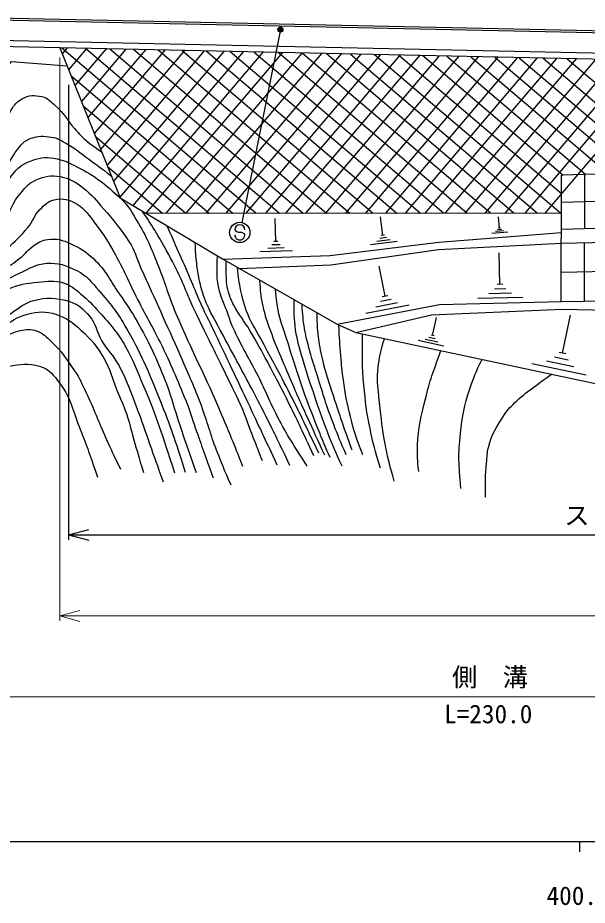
# Model space of a CAD drawing. Units: millimetres, scale not verified. Extents: x 40000 to 680000, y 20000 to 380000.
# Drawn here: x 412510 to 468751, y 198715 to 286295 of the extents above; entities that cross this region are included whole.
import ezdxf
from ezdxf.enums import TextEntityAlignment as Align

# ---------------------------------------------------------------- set-up
doc = ezdxf.new("R2010")
doc.units = ezdxf.units.MM
doc.header["$LTSCALE"] = 1000
doc.header["$PDMODE"] = 32
doc.header["$PDSIZE"] = 500
for name, color, linetype, lineweight in [('M-BGD', 7, 'Continuous', 25), ('M-STR-HTXT', 7, 'Continuous', 13), ('M-STR-STRC', 7, 'Continuous', 25), ('M-TTL-BAND', 7, 'Continuous', 25)]:
    doc.layers.add(name, color=color, linetype=linetype, lineweight=lineweight)
doc.styles.add('ＭＳ ゴシック', font='')
doc.styles.get('ＭＳ ゴシック').set_extended_font_data('MS Gothic')

msp = doc.modelspace()

# ---------------------------------------------------------------- linework, layer by layer
at = {"layer": 'M-BGD'}
for p, q in [((548114, 283098), (408856, 286095)), ((548118, 283298), (408860, 286295)), ((574722, 279925), (344548, 284878)), ((574735, 280525), (344561, 285478)), ((416653, 283337), (422624, 268512)), ((416859, 283322), (436054, 267009)), ((417382, 283311), (416894, 282737)), ((419315, 283269), (417527, 281166)), ((421248, 283228), (418160, 279594)), ((423181, 283186), (418793, 278023)), ((419236, 283271), (438367, 267012)), ((425114, 283145), (419426, 276451)), ((427047, 283103), (420059, 274880)), ((428981, 283061), (420692, 273308)), ((430914, 283020), (421325, 271737)), ((421612, 283220), (440680, 267015)), ((432847, 282978), (421958, 270165)), ((434780, 282937), (422591, 268594)), ((436713, 282895), (423863, 267774)), ((423989, 283169), (442993, 267018)), ((426365, 283118), (445306, 267021)), ((428742, 283066), (447619, 267024)), ((431118, 283015), (449931, 267027)), ((433495, 282964), (452244, 267030)), ((435871, 282913), (454557, 267033)), ((438646, 282853), (425170, 266995)), ((440580, 282812), (427140, 266998)), ((442513, 282770), (429111, 267000)), ((444446, 282729), (431081, 267003)), ((446379, 282687), (433052, 267005)), ((448312, 282645), (435023, 267008)), ((450245, 282604), (436993, 267010)), ((438248, 282862), (456870, 267036)), ((452178, 282562), (438964, 267013)), ((440624, 282811), (459183, 267039)), ((454112, 282521), (440935, 267015)), ((456045, 282479), (442905, 267018)), ((443001, 282760), (461496, 267042)), ((457978, 282437), (444876, 267020)), ((445377, 282709), (463809, 267045)), ((459911, 282396), (446847, 267023)), ((447754, 282657), (466121, 267048)), ((461844, 282354), (448817, 267025)), ((450130, 282606), (466205, 268945)), ((463777, 282313), (450788, 267028)), ((452507, 282555), (466371, 270772)), ((465711, 282271), (452759, 267031)), ((467644, 282229), (454729, 267033)), ((454883, 282504), (468616, 270833)), ((469577, 282188), (456700, 267036)), ((457260, 282453), (470860, 270894)), ((471510, 282146), (458670, 267038)), ((459636, 282402), (473105, 270955)), ((473443, 282105), (460641, 267041)), ((462013, 282351), (480010, 267055)), ((475376, 282063), (462612, 267043)), ((464389, 282299), (482337, 267047)), ((477309, 282021), (464582, 267046)), ((466766, 282248), (484663, 267038)), ((417760, 280588), (433742, 267006)), ((418966, 277595), (431429, 267003)), ((420171, 274602), (429116, 267000)), ((421377, 271609), (426803, 266997)), ((466181, 258290), (466209, 270768)), ((468497, 265507), (468509, 270831)), ((422624, 268512), (432730, 262489)), ((466203, 268105), (474240, 268311)), ((425170, 266995), (466201, 267048)), ((437999, 264214), (437928, 266490)), ((448557, 264822), (448326, 266654)), ((460070, 265537), (459983, 266637)), ((460279, 265396), (459886, 265365)), ((460168, 265545), (459972, 265530)), ((466197, 265448), (474276, 265655)), ((448917, 264602), (448262, 264520)), ((448720, 264843), (448393, 264802)), ((454084, 264164), (466197, 265114)), ((460892, 265128), (459321, 265004)), ((460487, 265254), (459702, 265192)), ((438415, 263902), (437602, 263877)), ((438202, 264221), (437796, 264208)), ((443363, 262818), (454084, 264164)), ((449964, 264201), (447346, 263873)), ((449277, 264381), (447968, 264217)), ((454067, 263437), (466194, 264045)), ((466194, 264045), (474296, 264244)), ((468481, 258330), (468494, 264101)), ((432756, 262475), (443363, 262818)), ((439654, 263289), (436403, 263189)), ((438831, 263589), (437206, 263539)), ((443428, 261920), (454067, 263437)), ((460132, 259982), (460058, 263097)), ((432730, 262489), (444065, 256073)), ((434369, 261562), (443428, 261920)), ((448780, 258806), (448211, 261785)), ((474336, 261310), (466188, 261171)), ((460699, 259550), (459587, 259524)), ((460410, 259989), (459854, 259975)), ((449393, 258482), (448329, 258279)), ((449046, 258857), (448514, 258755)), ((462389, 258700), (457939, 258594)), ((461266, 259118), (459041, 259065)), ((466181, 258290), (474375, 258430)), ((444065, 256073), (454171, 258003)), ((451152, 257936), (446896, 257122)), ((450007, 258158), (447879, 257751)), ((453370, 256993), (466296, 257547)), ((454171, 258003), (466181, 258290)), ((466296, 257547), (479915, 257170)), ((445908, 255223), (453370, 256993)), ((453479, 254929), (453858, 256717)), ((466303, 253186), (467097, 256931)), ((444065, 256073), (445908, 255223)), ((445908, 255223), (470851, 249935)), ((453639, 254896), (453320, 254963)), ((454594, 253892), (452040, 254434)), ((454010, 254283), (452733, 254554)), ((453745, 254606), (453106, 254742)), ((466637, 253115), (465969, 253257)), ((467414, 251832), (464739, 252399)), ((466858, 252509), (465521, 252793)), ((468638, 251014), (463288, 252148))]:
    msp.add_line(p, q, dxfattribs=at)
for points in [[(405047, 269478), (407788, 274123), (409069, 278273), (411891, 281984), (417379, 281534)], [(474375, 258430), (474204, 270985), (466209, 270768)]]:
    msp.add_lwpolyline(points, dxfattribs=at)
for points, knots in [([(407256, 268749), (408011, 269537), (408236, 269775), (408797, 270488), (409381, 271231), (409732, 271642), (410171, 272479), (410575, 273246), (410708, 273722), (411000, 274538), (411368, 275567), (411335, 276244), (411873, 277196), (412174, 277730), (412438, 278014), (412970, 278319), (413622, 278694), (414145, 278645), (414887, 278518), (415518, 278410), (415753, 278008), (416245, 277598), (417125, 276867), (417367, 276210), (418127, 275356), (418369, 275083), (418501, 274926), (418756, 274666), (419462, 273945), (419808, 273759), (420788, 273072)], [0, 0, 0, 0, 1, 1, 1, 2, 2, 2, 3, 3, 3, 4, 4, 4, 5, 5, 5, 6, 6, 6, 7, 7, 7, 8, 8, 8, 9, 9, 9, 10, 10, 10, 10]), ([(387493, 274207), (388534, 272367), (388818, 271873), (389721, 270409), (390717, 268793), (391203, 267830), (392379, 266340), (393131, 265386), (393474, 264733), (394469, 264036), (395834, 263082), (396726, 262700), (398310, 262185), (399728, 261724), (400574, 261588), (402060, 261467), (403304, 261366), (404042, 261260), (405254, 261557), (406580, 261882), (407316, 262239), (408413, 263053), (409621, 263948), (410146, 264660), (411032, 265875), (411767, 266884), (411778, 267709), (412559, 268683), (413146, 269416), (413480, 269921), (414339, 270300), (415195, 270678), (415792, 270780), (416713, 270618), (417694, 270445), (418205, 270088), (418998, 269484), (419882, 268811), (420252, 268284), (420985, 267448), (422041, 266243), (422613, 265541), (423494, 264202), (424096, 263289), (424195, 262646), (424644, 261649), (426184, 258228), (427080, 256326), (428583, 252889), (429405, 251012), (429900, 249973), (430612, 248052), (431242, 246349), (431459, 245347), (432110, 243652), (432632, 242293), (432823, 241840), (433540, 240211)], [0, 0, 0, 0, 1, 1, 1, 2, 2, 2, 3, 3, 3, 4, 4, 4, 5, 5, 5, 6, 6, 6, 7, 7, 7, 8, 8, 8, 9, 9, 9, 10, 10, 10, 11, 11, 11, 12, 12, 12, 13, 13, 13, 14, 14, 14, 15, 15, 15, 16, 16, 16, 17, 17, 17, 18, 18, 18, 19, 19, 19, 19]), ([(407804, 268228), (408760, 268927), (409058, 269121), (409780, 269789), (410217, 270194), (410479, 270407), (410859, 270866), (411110, 271169), (411211, 271368), (411434, 271691), (411993, 272500), (412207, 273031), (412862, 273765), (413162, 274102), (413411, 274228), (413830, 274398), (414549, 274689), (415041, 274604), (415813, 274524), (416452, 274458), (416765, 274194), (417329, 273885), (418236, 273388), (418658, 272970), (419496, 272365), (420386, 271723), (420668, 271508), (421748, 270687)], [0, 0, 0, 0, 1, 1, 1, 2, 2, 2, 3, 3, 3, 4, 4, 4, 5, 5, 5, 6, 6, 6, 7, 7, 7, 8, 8, 8, 9, 9, 9, 9]), ([(386347, 272776), (386956, 271191), (387185, 270677), (387887, 269416), (388799, 267777), (389531, 266991), (390704, 265528), (391920, 264013), (392480, 262981), (394072, 261867), (396105, 260444), (397456, 259757), (399903, 259346), (402029, 258988), (403343, 259109), (405409, 259723), (407110, 260227), (407975, 260837), (409391, 261905), (411114, 263205), (412098, 263956), (413514, 265585), (414064, 266216), (414098, 266789), (414702, 267368), (415184, 267831), (415465, 268185), (416118, 268328), (416991, 268520), (417611, 268384), (418366, 267907), (419221, 267367), (419522, 266821), (420134, 266017), (421010, 264866), (421435, 264168), (422149, 262910), (423173, 261105), (423567, 260000), (424518, 258155), (425302, 256634), (425801, 255813), (426559, 254279), (427661, 252049), (428190, 250756), (429127, 248452), (429537, 247443), (429683, 246847), (430044, 245820), (430721, 243895), (430943, 243291), (431806, 240903)], [0, 0, 0, 0, 1, 1, 1, 2, 2, 2, 3, 3, 3, 4, 4, 4, 5, 5, 5, 6, 6, 6, 7, 7, 7, 8, 8, 8, 9, 9, 9, 10, 10, 10, 11, 11, 11, 12, 12, 12, 13, 13, 13, 14, 14, 14, 15, 15, 15, 16, 16, 16, 17, 17, 17, 17]), ([(409254, 266134), (410118, 267535), (410354, 267901), (411012, 269060), (411402, 269745), (411489, 270217), (411990, 270826), (412521, 271469), (412909, 271815), (413683, 272125), (414555, 272473), (415143, 272577), (416068, 272422), (417032, 272260), (417547, 272005), (418417, 271561), (420225, 270639), (421124, 269880), (422624, 268512), (423519, 267696), (423811, 267032), (424435, 265993), (425378, 264424), (425727, 263441), (426410, 261743), (427121, 259975), (427372, 258928), (428105, 257170), (429764, 253191), (430981, 251086), (432646, 247109), (433472, 245136), (433745, 244492), (434708, 242037)], [0, 0, 0, 0, 1, 1, 1, 2, 2, 2, 3, 3, 3, 4, 4, 4, 5, 5, 5, 6, 6, 6, 7, 7, 7, 8, 8, 8, 9, 9, 9, 10, 10, 10, 11, 11, 11, 11]), ([(384973, 270925), (386035, 269405), (386302, 269024), (387155, 267807), (388231, 266272), (388811, 265395), (389915, 263881), (390802, 262666), (391237, 261934), (392230, 260804), (393221, 259678), (393750, 258954), (395037, 258185), (396113, 257542), (396808, 257256), (398049, 257077), (399586, 256856), (400491, 257046), (402017, 257334), (403813, 257673), (404773, 258116), (406433, 258880), (408277, 259727), (409267, 260304), (410994, 261370), (411696, 261804), (412074, 262074), (412730, 262574), (413319, 263023), (413522, 263432), (414137, 263845), (414603, 264158), (414895, 264355), (415453, 264426), (416358, 264541), (416922, 264377), (417749, 263990), (418695, 263548), (419220, 263235), (419983, 262521), (421219, 261365), (421577, 260415), (422550, 259030), (423294, 257970), (423709, 257371), (424346, 256244), (425468, 254257), (426023, 253095), (426877, 250979), (427787, 248724), (428047, 247370), (428843, 245072), (429336, 243648), (429495, 243194), (430128, 241435)], [0, 0, 0, 0, 1, 1, 1, 2, 2, 2, 3, 3, 3, 4, 4, 4, 5, 5, 5, 6, 6, 6, 7, 7, 7, 8, 8, 8, 9, 9, 9, 10, 10, 10, 11, 11, 11, 12, 12, 12, 13, 13, 13, 14, 14, 14, 15, 15, 15, 16, 16, 16, 17, 17, 17, 18, 18, 18, 18]), ([(384258, 270035), (385018, 268053), (385282, 267453), (386082, 265865), (387183, 263681), (387816, 262420), (389391, 260549), (390749, 258935), (391650, 258104), (393413, 256946), (394731, 256081), (395574, 255642), (397125, 255361), (398503, 255112), (399329, 255265), (400706, 255518), (402579, 255861), (403599, 256254), (405344, 257014), (407166, 257808), (408063, 258503), (409799, 259469), (410925, 260095), (411500, 260558), (412675, 261085), (413697, 261543), (414254, 261982), (415371, 262063), (416561, 262148), (417266, 261863), (418339, 261341), (419373, 260837), (419766, 260232), (420526, 259369), (421643, 258103), (422247, 257353), (423101, 255896), (424692, 253180), (425351, 251522), (426534, 248605), (427646, 245862), (427966, 244866), (429034, 241452)], [0, 0, 0, 0, 1, 1, 1, 2, 2, 2, 3, 3, 3, 4, 4, 4, 5, 5, 5, 6, 6, 6, 7, 7, 7, 8, 8, 8, 9, 9, 9, 10, 10, 10, 11, 11, 11, 12, 12, 12, 13, 13, 13, 14, 14, 14, 14]), ([(383171, 268685), (384229, 266688), (384540, 266139), (385487, 264547), (386857, 262245), (387676, 260979), (389264, 258822), (390122, 257656), (390567, 256958), (391607, 255952), (392368, 255215), (392769, 254689), (393750, 254290), (396000, 253377), (397415, 252939), (399840, 253047), (401559, 253123), (402517, 253460), (404124, 254076), (405397, 254563), (406060, 254998), (407144, 255823), (408233, 256653), (408686, 257305), (409744, 258174), (410416, 258726), (410767, 259091), (411541, 259486), (412604, 260029), (413324, 260080), (414510, 260208), (415483, 260313), (416077, 260412), (417015, 260130), (417766, 259905), (418103, 259552), (418714, 259061), (419509, 258421), (419903, 257994), (420573, 257224), (421667, 255968), (422362, 255296), (423166, 253836), (423974, 252368), (424278, 251469), (424937, 249928), (426330, 246672), (426648, 245486), (427995, 241393)], [0, 0, 0, 0, 1, 1, 1, 2, 2, 2, 3, 3, 3, 4, 4, 4, 5, 5, 5, 6, 6, 6, 7, 7, 7, 8, 8, 8, 9, 9, 9, 10, 10, 10, 11, 11, 11, 12, 12, 12, 13, 13, 13, 14, 14, 14, 15, 15, 15, 16, 16, 16, 16]), ([(436685, 242559), (436320, 243462), (436229, 243694), (435942, 244423), (435452, 245671), (435235, 246393), (434722, 247631), (434146, 249020), (433725, 249754), (433069, 251107), (432042, 253223), (431433, 254391), (430411, 256510), (430087, 257181), (429908, 257559), (429602, 258238), (429208, 259111), (429043, 259624), (428638, 260490), (428116, 261607), (427803, 262223), (427212, 263304), (426775, 264105), (426514, 264545), (426038, 265322), (425584, 266063), (425427, 266302), (424837, 267194)], [0, 0, 0, 0, 1, 1, 1, 2, 2, 2, 3, 3, 3, 4, 4, 4, 5, 5, 5, 6, 6, 6, 7, 7, 7, 8, 8, 8, 9, 9, 9, 9]), ([(381040, 266038), (381853, 265306), (382087, 265058), (382708, 264383), (383822, 263171), (384283, 262351), (385217, 260996), (386079, 259746), (386444, 258967), (387306, 257718), (387867, 256905), (388141, 256412), (388812, 255686), (389637, 254794), (390159, 254340), (391139, 253621), (392387, 252704), (393102, 252171), (394522, 251553), (395501, 251127), (396065, 250864), (397121, 250706), (398647, 250479), (399547, 250462), (401072, 250701), (402813, 250974), (403753, 251403), (405336, 252180), (406720, 252860), (407321, 253540), (408568, 254446), (409243, 254936), (409628, 255203), (410274, 255731), (410947, 256283), (411237, 256702), (411954, 257195), (412733, 257731), (413151, 258136), (414064, 258384), (415377, 258741), (416240, 258697), (417547, 258318), (418492, 258044), (418945, 257589), (419594, 256849), (420284, 256063), (420265, 255357), (420788, 254451), (421370, 253444), (421919, 253019), (422481, 252000), (423318, 250484), (423581, 249531), (424217, 247920), (424777, 246503), (425014, 245681), (425526, 244247), (426051, 242778), (426216, 242319), (426873, 240487)], [0, 0, 0, 0, 1, 1, 1, 2, 2, 2, 3, 3, 3, 4, 4, 4, 5, 5, 5, 6, 6, 6, 7, 7, 7, 8, 8, 8, 9, 9, 9, 10, 10, 10, 11, 11, 11, 12, 12, 12, 13, 13, 13, 14, 14, 14, 15, 15, 15, 16, 16, 16, 17, 17, 17, 18, 18, 18, 19, 19, 19, 20, 20, 20, 20]), ([(438144, 242145), (436945, 244703), (436643, 245346), (435676, 247396), (434247, 250428), (433439, 252123), (432001, 255150), (431376, 256464), (430984, 257181), (430400, 258513), (429994, 259439), (429814, 259978), (429413, 260907), (428965, 261943), (428692, 262514), (428235, 263547), (427857, 264404), (427738, 264673), (427272, 265743)], [0, 0, 0, 0, 1, 1, 1, 2, 2, 2, 3, 3, 3, 4, 4, 4, 5, 5, 5, 6, 6, 6, 6]), ([(379842, 264549), (380714, 264042), (381006, 263839), (381674, 263280), (382628, 262483), (383016, 261873), (383765, 260881), (384805, 259504), (385237, 258626), (386197, 257192), (386981, 256020), (387292, 255264), (388219, 254202), (389317, 252945), (389968, 252235), (391337, 251280), (392551, 250433), (393341, 250094), (394742, 249618), (395772, 249269), (396381, 249122), (397466, 249043), (398819, 248945), (399610, 248930), (400934, 249226), (402501, 249576), (403377, 249909), (404766, 250716), (405681, 251248), (406074, 251724), (406915, 252368), (407873, 253102), (408453, 253460), (409373, 254242), (410024, 254795), (410289, 255223), (410980, 255725), (411873, 256375), (412416, 256755), (413482, 257042), (414537, 257325), (415235, 257350), (416278, 257028), (417368, 256691), (417901, 256235), (418753, 255477), (419801, 254546), (420302, 253896), (421010, 252687), (421700, 251507), (421827, 250717), (422345, 249452), (422700, 248584), (422942, 248114), (423246, 247227), (423574, 246273), (423668, 245712), (423945, 244743), (424316, 243446), (424439, 243038), (424918, 241431)], [0, 0, 0, 0, 1, 1, 1, 2, 2, 2, 3, 3, 3, 4, 4, 4, 5, 5, 5, 6, 6, 6, 7, 7, 7, 8, 8, 8, 9, 9, 9, 10, 10, 10, 11, 11, 11, 12, 12, 12, 13, 13, 13, 14, 14, 14, 15, 15, 15, 16, 16, 16, 17, 17, 17, 18, 18, 18, 19, 19, 19, 20, 20, 20, 20]), ([(439392, 242102), (438269, 244463), (437976, 245081), (437022, 246967), (436122, 248747), (435591, 249731), (434655, 251492), (433932, 252853), (433497, 253599), (432781, 254964), (432038, 256381), (431525, 257136), (430953, 258631), (430687, 259323), (430590, 259731), (430436, 260456), (430303, 261076), (430257, 261430), (430181, 262059), (430086, 262848), (430082, 263126), (430046, 264089)], [0, 0, 0, 0, 1, 1, 1, 2, 2, 2, 3, 3, 3, 4, 4, 4, 5, 5, 5, 6, 6, 6, 7, 7, 7, 7]), ([(441104, 242055), (439642, 244310), (439197, 244955), (438164, 246921), (437363, 248443), (437045, 249361), (436269, 250896), (435315, 252786), (434646, 253778), (433770, 255705), (433531, 256232), (433465, 256554), (433265, 257097), (432946, 257959), (432668, 258410), (432439, 259301), (432100, 260619), (432181, 261228), (432242, 262781)], [0, 0, 0, 0, 1, 1, 1, 2, 2, 2, 3, 3, 3, 4, 4, 4, 5, 5, 5, 6, 6, 6, 6]), ([(378359, 262680), (378827, 262597), (379005, 262535), (379396, 262374), (380121, 262076), (380423, 261700), (381004, 261174), (381496, 260727), (381584, 260314), (381965, 259770), (383450, 257647), (384097, 256308), (385811, 254364), (387089, 252915), (387797, 252067), (389321, 250879), (390678, 249822), (391499, 249240), (393107, 248627), (395108, 247865), (396295, 247387), (398436, 247342), (399881, 247312), (400780, 247236), (402107, 247809), (404113, 248677), (405066, 249537), (406752, 250928), (407965, 251929), (408326, 252866), (409632, 253744), (410782, 254517), (411412, 255096), (412760, 255418), (413375, 255565), (413778, 255588), (414378, 255389), (415040, 255170), (415312, 254816), (415822, 254341), (416874, 253361), (417295, 252642), (418123, 251466), (418663, 250700), (418826, 250183), (419239, 249342), (420090, 247605), (420413, 246562), (421218, 244804), (421769, 243600), (421950, 243212), (422660, 241736)], [0, 0, 0, 0, 1, 1, 1, 2, 2, 2, 3, 3, 3, 4, 4, 4, 5, 5, 5, 6, 6, 6, 7, 7, 7, 8, 8, 8, 9, 9, 9, 10, 10, 10, 11, 11, 11, 12, 12, 12, 13, 13, 13, 14, 14, 14, 15, 15, 15, 16, 16, 16, 17, 17, 17, 17]), ([(441749, 243061), (440610, 245534), (440315, 246189), (439330, 248163), (438520, 249788), (438051, 250691), (437195, 252292), (436530, 253534), (436149, 254226), (435435, 255441), (434853, 256432), (434383, 256901), (433852, 257920), (433604, 258399), (433494, 258686), (433337, 259202), (433106, 259957), (433123, 260420), (433100, 261209), (433088, 261625), (433084, 261776), (433107, 262276)], [0, 0, 0, 0, 1, 1, 1, 2, 2, 2, 3, 3, 3, 4, 4, 4, 5, 5, 5, 6, 6, 6, 7, 7, 7, 7]), ([(442238, 243332), (440807, 246349), (440434, 247148), (439201, 249555), (438153, 251599), (437533, 252727), (436442, 254748), (436044, 255485), (435763, 255868), (435412, 256629), (434943, 257643), (434776, 258262), (434545, 259355), (434358, 260237), (434316, 260577), (434226, 261643)], [0, 0, 0, 0, 1, 1, 1, 2, 2, 2, 3, 3, 3, 4, 4, 4, 5, 5, 5, 5]), ([(442823, 243145), (442118, 244664), (441940, 245052), (441383, 246278), (440599, 248003), (440152, 248966), (439408, 250709), (438508, 252816), (437968, 253986), (437216, 256150), (436974, 256846), (436867, 257247), (436713, 257967), (436513, 258904), (436502, 259263), (436419, 260401)], [0, 0, 0, 0, 1, 1, 1, 2, 2, 2, 3, 3, 3, 4, 4, 4, 5, 5, 5, 5]), ([(375752, 259429), (377499, 259223), (378328, 259242), (379697, 258435), (380494, 257965), (380867, 257586), (381564, 256979), (383874, 254970), (384791, 253450), (387022, 251355), (388759, 249724), (389662, 248703), (391623, 247349), (392804, 246534), (393451, 245884), (394859, 245610), (396698, 245252), (397805, 245199), (399653, 245502), (400763, 245685), (401427, 245764), (402428, 246279), (404406, 247296), (405412, 248063), (407202, 249384), (408021, 249988), (408336, 250533), (409231, 251018), (410105, 251492), (410639, 251725), (411615, 251910), (412785, 252133), (413518, 252223), (414664, 251900), (415647, 251624), (416042, 251026), (416663, 250215), (417837, 248681), (417942, 247484), (418664, 245693), (419400, 243869), (419614, 243237), (420388, 240961)], [0, 0, 0, 0, 1, 1, 1, 2, 2, 2, 3, 3, 3, 4, 4, 4, 5, 5, 5, 6, 6, 6, 7, 7, 7, 8, 8, 8, 9, 9, 9, 10, 10, 10, 11, 11, 11, 12, 12, 12, 13, 13, 13, 14, 14, 14, 14]), ([(443347, 242884), (442446, 244980), (442215, 245560), (441547, 247298), (440543, 249911), (440046, 251402), (439236, 254081), (438751, 255683), (438330, 256555), (438106, 258213), (438037, 258723), (438001, 258913), (437970, 259523)], [0, 0, 0, 0, 1, 1, 1, 2, 2, 2, 3, 3, 3, 4, 4, 4, 4]), ([(444537, 242042), (443836, 243600), (443648, 244029), (443134, 245326), (442537, 246833), (442255, 247698), (441735, 249234), (441291, 250546), (441029, 251277), (440656, 252611), (440345, 253726), (440121, 254344), (439954, 255489), (439785, 256647), (439792, 257104), (439809, 258482)], [0, 0, 0, 0, 1, 1, 1, 2, 2, 2, 3, 3, 3, 4, 4, 4, 5, 5, 5, 5]), ([(444945, 243161), (444324, 244574), (444165, 244972), (443709, 246151), (442996, 247997), (442689, 249066), (442099, 250955), (441680, 252293), (441426, 253039), (441083, 254399), (440966, 254864), (440921, 255130), (440837, 255602), (440671, 256546), (440668, 256885), (440585, 258043)], [0, 0, 0, 0, 1, 1, 1, 2, 2, 2, 3, 3, 3, 4, 4, 4, 5, 5, 5, 5]), ([(445536, 243632), (444689, 245982), (444456, 246600), (443835, 248526), (443391, 249900), (443104, 250660), (442747, 252059), (442518, 252955), (442399, 253462), (442263, 254377), (442101, 255471), (442102, 255879), (442069, 257203)], [0, 0, 0, 0, 1, 1, 1, 2, 2, 2, 3, 3, 3, 4, 4, 4, 4]), ([(446586, 243152), (445938, 244905), (445736, 245433), (445355, 246941), (445004, 248332), (444877, 249130), (444665, 250548), (444526, 251477), (444498, 252004), (444415, 252940), (444310, 254134), (444294, 254527), (444217, 256002)], [0, 0, 0, 0, 1, 1, 1, 2, 2, 2, 3, 3, 3, 4, 4, 4, 4]), ([(448328, 241857), (447776, 243666), (447617, 244207), (447300, 245746), (446958, 247404), (446846, 248352), (446692, 250038), (446513, 252002), (446534, 252709), (446557, 255085)], [0, 0, 0, 0, 1, 1, 1, 2, 2, 2, 3, 3, 3, 3]), ([(449698, 240554), (449246, 242104), (449121, 242562), (448855, 243874), (448553, 245364), (448457, 246215), (448313, 247729), (448152, 249429), (447898, 250407), (448141, 252098), (448286, 253101), (448368, 253514), (448727, 254625)], [0, 0, 0, 0, 1, 1, 1, 2, 2, 2, 3, 3, 3, 4, 4, 4, 4]), ([(452110, 241533), (451979, 242690), (451978, 243082), (451996, 244077), (452028, 245906), (452354, 246915), (452781, 248694), (453235, 250588), (453494, 251261), (454305, 253443)], [0, 0, 0, 0, 1, 1, 1, 2, 2, 2, 3, 3, 3, 3]), ([(456263, 239854), (456080, 242331), (455982, 243179), (456230, 245285), (456434, 247019), (456589, 248006), (457147, 249660), (457543, 250831), (457725, 251272), (458366, 252582)], [0, 0, 0, 0, 1, 1, 1, 2, 2, 2, 3, 3, 3, 3]), ([(458693, 238998), (458699, 240591), (458672, 241050), (458803, 242356), (458863, 242957), (458855, 243302), (458992, 243891), (459310, 245262), (459840, 245929), (460579, 247128), (460943, 247718), (461266, 247965), (461759, 248453), (462421, 249108), (462874, 249386), (463615, 249951), (464236, 250423), (464446, 250575), (465231, 251127)], [0, 0, 0, 0, 1, 1, 1, 2, 2, 2, 3, 3, 3, 4, 4, 4, 5, 5, 5, 6, 6, 6, 6])]:
    msp.add_open_spline(points, degree=3, knots=knots, dxfattribs=at)
at = {"layer": 'M-STR-HTXT'}
for p, q in [((416657, 282359), (416657, 226768)), ((416657, 227268), (418657, 227806)), ((416657, 227268), (535505, 227268)), ((416657, 227268), (418657, 226729)), ((344548, 219268), (573635, 219268))]:
    msp.add_line(p, q, dxfattribs=at)
at = {"layer": 'M-STR-STRC'}
for p, q in [((438452, 285131), (434633, 266089)), ((417527, 279671), (417527, 234768)), ((433939, 265380), (434045, 265244)), ((434045, 265244), (434290, 265132)), ((434290, 265132), (434591, 265130)), ((434591, 265130), (434836, 264991)), ((434836, 264991), (434935, 264872)), ((417527, 235268), (419527, 235806)), ((417527, 235268), (530567, 235268)), ((417527, 235268), (419527, 234729))]:
    msp.add_line(p, q, dxfattribs=at)
for centre, radius in [((438452, 285131), 250), ((438452, 285131), 200), ((438452, 285131), 150), ((438452, 285131), 100), ((438452, 285131), 50), ((438452, 285131), 20), ((434436, 265109), 1000)]:
    msp.add_circle(centre, radius, dxfattribs=at)
for centre, start, end in [((434439, 265376), 359.55488, 179.55488), ((434435, 264876), 179.55488, 359.55488)]:
    msp.add_arc(centre, 500, start, end, dxfattribs=at)
msp.add_point((438452, 285131), dxfattribs=at)
at = {"layer": 'M-TTL-BAND'}
for p, q in [((40000, 205000), (579000, 205000)), ((468000, 205000), (468000, 204000))]:
    msp.add_line(p, q, dxfattribs=at)

# ---------------------------------------------------------------- texts
at = {"layer": 'M-STR-HTXT', "style": 'ＭＳ ゴシック'}
msp.add_text('側\u3000溝', height=1833, dxfattribs=at).set_placement((459142, 219761), align=Align.BOTTOM_CENTER)
msp.add_text('L=230.0', height=1833, dxfattribs=at).set_placement((458968, 217591), align=Align.MIDDLE_CENTER)
at = {"layer": 'M-STR-STRC', "style": 'ＭＳ ゴシック'}
msp.add_text('ストンガード', height=1833, dxfattribs=at).set_placement((473968, 235716), align=Align.BOTTOM_CENTER)
at = {"layer": 'M-TTL-BAND', "style": 'ＭＳ ゴシック'}
msp.add_text('400.0', height=1833, dxfattribs=at).set_placement((467844, 198195), align=Align.BOTTOM_CENTER)

doc.saveas('drawing.dxf')
